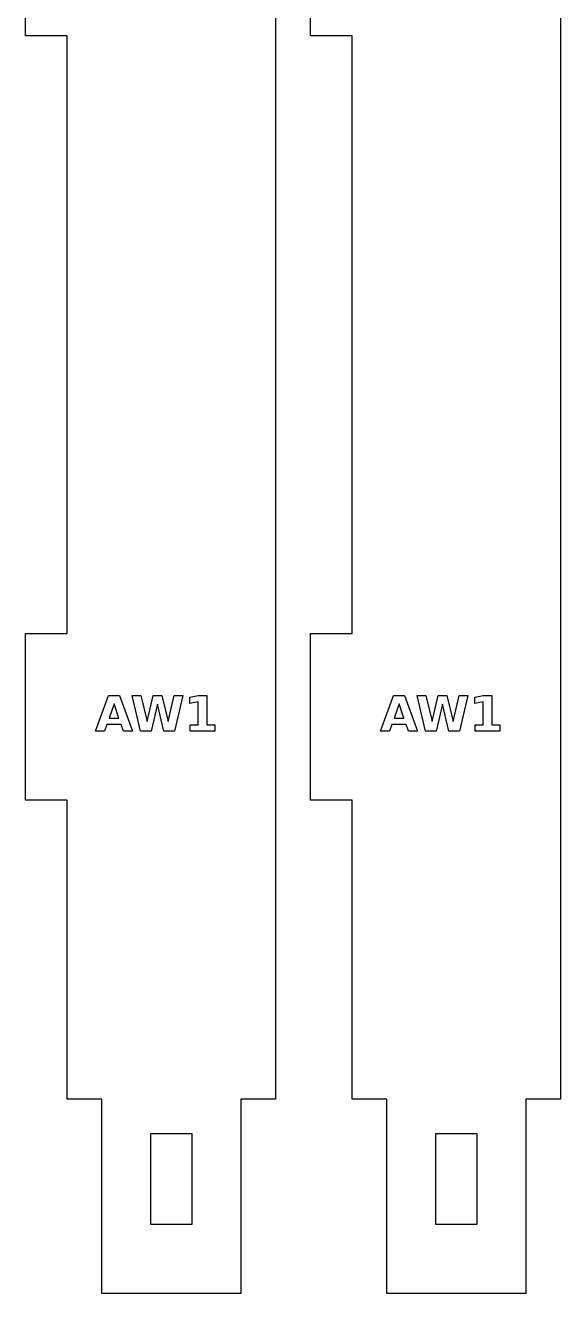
# Model space of a CAD drawing. Header units: millimetres. Extents: x 12 to 540, y 12 to 378.
# Drawn here: x 463.4 to 540.4, y 12.5 to 195 of the extents above; entities that cross this region are included whole.
import ezdxf

# ---------------------------------------------------------------- set-up
doc = ezdxf.new("R2010")
doc.units = ezdxf.units.MM
doc.layers.add('CUT', color=1, linetype='Continuous')
doc.layers.add('ENGRAVE', color=5, linetype='Continuous')

msp = doc.modelspace()

# ---------------------------------------------------------------- linework, layer by layer
at = {"layer": 'CUT', "color": 1}
for points in [[(463.4, 83.5), (463.4, 107.5), (469.4, 107.5), (469.4, 193.5), (463.4, 193.5), (463.4, 217.5), (469.4, 217.5), (469.4, 350.5), (480.05, 350.5), (477.65, 357.93), (491.15, 357.93), (488.75, 350.5), (499.4, 350.5), (499.4, 40.5), (494.4, 40.5), (494.4, 12.5), (474.4, 12.5), (474.4, 40.5), (469.4, 40.5), (469.4, 83.5)], [(504.4, 83.5), (504.4, 107.5), (510.4, 107.5), (510.4, 193.5), (504.4, 193.5), (504.4, 217.5), (510.4, 217.5), (510.4, 350.5), (521.05, 350.5), (518.65, 357.93), (532.15, 357.93), (529.75, 350.5), (540.4, 350.5), (540.4, 40.5), (535.4, 40.5), (535.4, 12.5), (515.4, 12.5), (515.4, 40.5), (510.4, 40.5), (510.4, 83.5)], [(481.4, 22.5), (487.4, 22.5), (487.4, 35.5), (481.4, 35.5)], [(522.4, 22.5), (528.4, 22.5), (528.4, 35.5), (522.4, 35.5)]]:
    msp.add_lwpolyline(points, close=True, dxfattribs=at)
at = {"layer": 'ENGRAVE', "color": 5}
for points in [[(477.19, 94.38), (475.13, 94.38), (474.8, 93.45), (473.48, 93.45), (475.37, 98.55), (476.94, 98.55), (478.83, 93.45), (477.51, 93.45)], [(478.76, 98.55), (480.02, 98.55), (480.9, 94.85), (481.78, 98.55), (483.04, 98.55), (483.92, 94.85), (484.8, 98.55), (486.05, 98.55), (484.85, 93.45), (483.33, 93.45), (482.41, 97.33), (481.49, 93.45), (479.97, 93.45)], [(487.09, 94.36), (488.25, 94.36), (488.25, 97.66), (487.06, 97.41), (487.06, 98.31), (488.25, 98.55), (489.5, 98.55), (489.5, 94.36), (490.66, 94.36), (490.66, 93.45), (487.09, 93.45)], [(518.19, 94.38), (516.13, 94.38), (515.8, 93.45), (514.48, 93.45), (516.37, 98.55), (517.94, 98.55), (519.83, 93.45), (518.51, 93.45)], [(519.76, 98.55), (521.02, 98.55), (521.9, 94.85), (522.78, 98.55), (524.04, 98.55), (524.92, 94.85), (525.8, 98.55), (527.05, 98.55), (525.85, 93.45), (524.33, 93.45), (523.41, 97.33), (522.49, 93.45), (520.97, 93.45)], [(528.09, 94.36), (529.25, 94.36), (529.25, 97.66), (528.06, 97.41), (528.06, 98.31), (529.25, 98.55), (530.5, 98.55), (530.5, 94.36), (531.66, 94.36), (531.66, 93.45), (528.09, 93.45)], [(475.46, 95.33), (476.86, 95.33), (476.16, 97.36)], [(516.46, 95.33), (517.86, 95.33), (517.16, 97.36)]]:
    msp.add_lwpolyline(points, close=True, dxfattribs=at)

doc.saveas('drawing.dxf')
